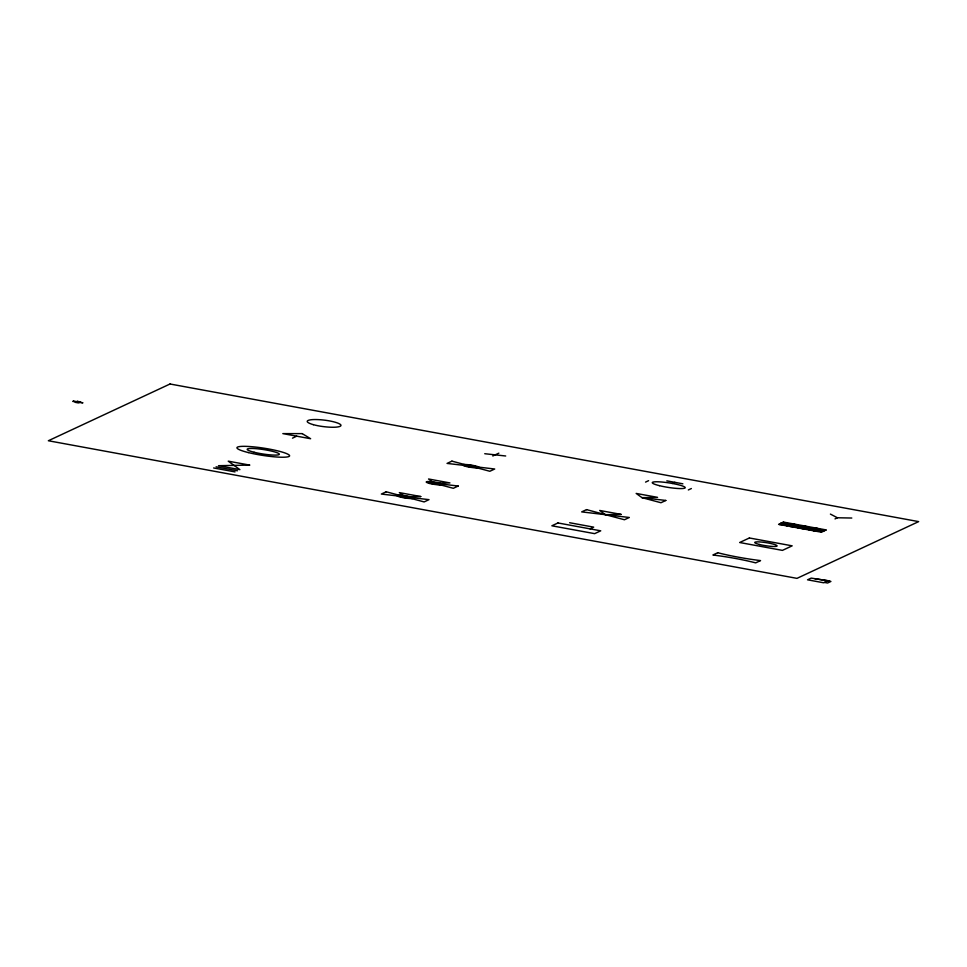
<?xml version="1.0" encoding="UTF-8"?>
<svg xmlns="http://www.w3.org/2000/svg" width="967" height="967" viewBox="0 0 967 967"><rect width="100%" height="100%" fill="white"/><g stroke="black" fill="none" stroke-linecap="round" stroke-linejoin="round"><path stroke-width="1.45" d="M79.209 402.586L79.923 402.26M292.469 438.16L296.724 436.165M492.783 455.989L498.863 453.148M645.557 482.098L648.591 480.672M672.416 483.476L674.845 482.34M590.027 528.852L593.678 527.148L569.623 522.724M688.335 489.955L691.369 488.54M835.017 518.904L837.446 517.768L851.794 518.034M821.37 532.213L826.241 529.94L783.463 522.083L778.592 524.356L821.37 532.213L804.834 526.012M814.891 578.75L829.662 580.998L811.192 578.109L807.542 579.813L823.582 582.763L827.692 580.865L830.895 581.457L827.583 583.004L824.38 582.412M781.034 523.207L794.125 524.041M779.209 524.465L805.463 526.121M790.547 526.544L816.801 528.212M801.897 528.635L825.806 530.146M813.235 530.726L823.231 531.354M484.745 453.716L505.693 455.989M666.831 480.865L682.871 483.814M216.076 466.831L237.459 470.772M213.634 467.968L235.029 471.896M816.172 528.091L823.957 531.016M793.484 523.921L810.008 530.121M783.161 522.216L798.669 528.042M780.587 523.425L787.319 525.951M830.399 514.093L837.446 517.768M402.441 496.409L407.917 497.268L402.465 496.385M431.645 482.787L437.12 483.645L431.705 482.738M468.149 465.756L473.625 466.626L468.149 465.756M73.504 401.075L72.791 401.414L82.932 402.816L73.504 401.075M77.445 401.329L75.269 402.345L78.279 402.901L80.454 401.885L77.445 401.329M170.023 383.996L48.35 440.747L796.977 578.363L918.65 521.612L170.023 383.996M386.22 491.78L381.361 494.052L428.997 499.649L424.138 501.921L386.22 491.78M451.927 461.138L447.056 463.411L494.705 469.007L489.834 471.267L451.927 461.138M458.201 486.026L453.342 488.299L434.376 483.234L428.55 478.991L449.945 482.932L434.376 483.234L458.201 486.026M557.947 522.954L551.867 525.794L594.645 533.651L600.725 530.823L557.947 522.954M586.546 509.621L581.675 511.894L629.324 517.478L624.452 519.75L586.546 509.621M665.816 500.459L660.957 502.731L642.003 497.654L636.165 493.424L657.56 497.352L642.003 497.654L665.816 500.459M717.756 552.725L712.897 554.998A53.632 7.373 8.8 0 1 755.674 562.867L760.533 560.594A53.632 7.373 8.8 0 1 717.756 552.725M749.389 537.978L739.658 542.511L782.436 550.38L792.166 545.835L749.389 537.978M249.631 465.091L218.506 465.695L239.889 469.636L228.236 461.162L249.631 465.091M420.742 496.542L405.185 496.857L399.347 492.614L420.742 496.542M621.056 514.384L605.499 514.686L599.673 510.455L621.056 514.384M302.2 433.615L282.835 433.615L310.625 438.728L302.2 433.615M313.356 424.67A11.471 1.571 8.8 0 0 324.876 426.785A18.736 2.575 8.8 0 0 331.608 427.245A25.988 3.566 8.8 0 0 336.661 427.088A35.827 4.92 8.8 0 0 340.916 425.105A25.988 3.566 8.8 0 0 339.187 423.715A18.736 2.575 8.8 0 0 334.848 422.132A11.471 1.571 8.8 0 0 323.329 420.016A18.736 2.575 8.8 0 0 316.596 419.557A25.988 3.566 8.8 0 0 311.543 419.702A35.827 4.92 8.8 0 0 307.288 421.697A25.988 3.566 8.8 0 0 309.029 423.087A18.736 2.575 8.8 0 0 313.356 424.67M248.301 452.556A26.629 3.663 8.8 0 0 289.508 456.061A26.629 3.663 8.8 0 0 251.988 446.718A26.629 3.663 8.8 0 0 248.301 452.556M254.128 452.254A16.27 2.236 8.8 0 0 279.294 454.393A16.27 2.236 8.8 0 0 256.376 448.688A16.27 2.236 8.8 0 0 254.128 452.254M467.762 466.372A5.548 0.762 8.8 0 0 476.344 467.097A5.548 0.762 8.8 0 0 468.536 465.151A5.548 0.762 8.8 0 0 467.762 466.372M466.203 466.445A8.316 1.148 8.8 0 0 479.088 467.545A8.316 1.148 8.8 0 0 467.363 464.619A8.316 1.148 8.8 0 0 466.203 466.445M431.27 483.391A5.548 0.762 8.8 0 0 439.852 484.129A5.548 0.762 8.8 0 0 432.031 482.182A5.548 0.762 8.8 0 0 431.27 483.391M429.711 483.476A8.316 1.148 8.8 0 0 442.584 484.564A8.316 1.148 8.8 0 0 430.859 481.651A8.316 1.148 8.8 0 0 429.711 483.476M400.507 497.098A8.316 1.148 8.8 0 0 413.38 498.186A8.316 1.148 8.8 0 0 401.656 495.273A8.316 1.148 8.8 0 0 400.507 497.098M402.067 497.014A5.548 0.762 8.8 0 0 410.649 497.739A5.548 0.762 8.8 0 0 402.828 495.793A5.548 0.762 8.8 0 0 402.067 497.014M659.421 485.664A16.644 2.285 8.8 0 0 685.168 487.852A16.644 2.285 8.8 0 0 661.718 482.013A16.644 2.285 8.8 0 0 659.421 485.664M759.542 544.506A11.338 1.559 8.8 0 0 777.081 545.992A11.338 1.559 8.8 0 0 761.114 542.028A11.338 1.559 8.8 0 0 759.542 544.506"/></g></svg>
